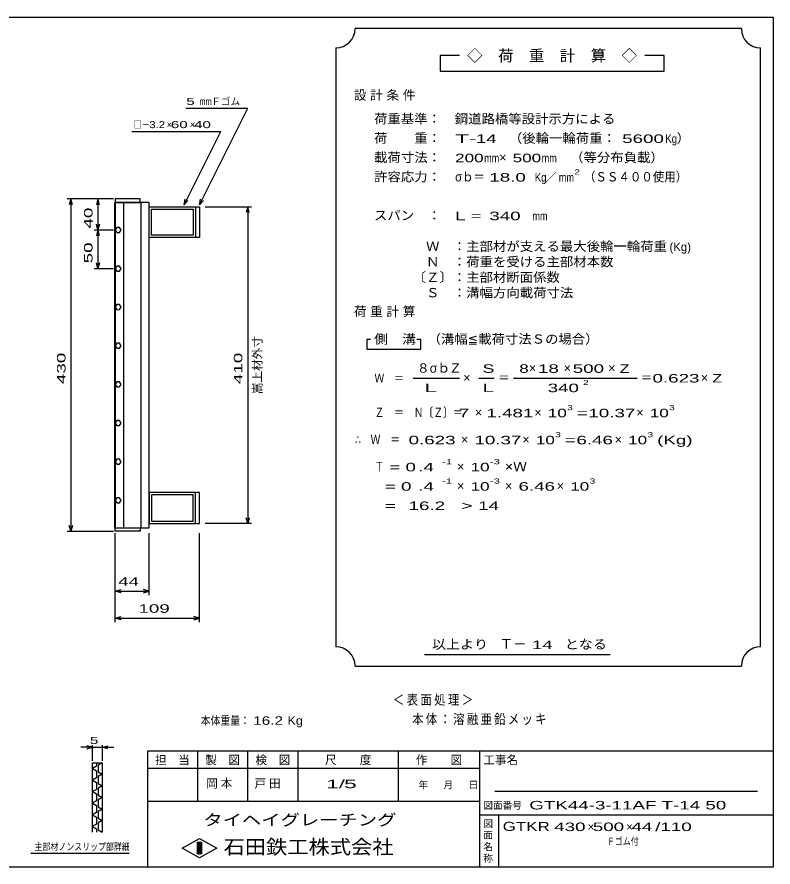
# Model space of a CAD drawing. Units: millimetres, scale not verified. Extents: x -910 to 866, y -641 to 527.
# Drawn here: x -113 to 866, y -573 to 527 of the extents above; entities that cross this region are included whole.
import ezdxf
from ezdxf.enums import TextEntityAlignment as Align

# ---------------------------------------------------------------- set-up
doc = ezdxf.new("R2010")
doc.units = ezdxf.units.MM
doc.header["$LTSCALE"] = 5
for name, color, linetype, lineweight in [('0_2', 150, 'Continuous', 25), ('16', 3, 'Continuous', 25), ('22', 4, 'Continuous', 25), ('24', 2, 'Continuous', 25), ('32', 4, 'Continuous', 25)]:
    doc.layers.add(name, color=color, linetype=linetype, lineweight=lineweight)
doc.styles.add('ベクトル', font='')
doc.styles.get('ベクトル').set_extended_font_data('ベクトル')

msp = doc.modelspace()

# ---------------------------------------------------------------- linework, layer by layer
at = {"layer": '0_2'}
for p, q in [((-864.5, 526.75), (865.5, 526.75)), ((865.5, 526.75), (865.5, -573.25)), ((865.5, -423.25), (55.5, -423.25)), ((55.5, -423.25), (55.5, -573.25)), ((120.5, -423.25), (120.5, -488.25)), ((185.5, -488.25), (185.5, -423.25)), ((250.5, -423.25), (250.5, -488.25)), ((380.5, -488.25), (380.5, -423.25)), ((485.5, -423.25), (485.5, -573.25)), ((485.5, -445.75), (55.5, -445.75)), ((845.5, -475.75), (505.5, -475.75)), ((55.5, -488.25), (485.5, -488.25)), ((485.5, -505.75), (865.5, -505.75)), ((510.5, -573.25), (510.5, -505.75)), ((100.5, -548.75), (123, -536.25)), ((123, -536.25), (145.5, -548.75)), ((123, -561.25), (100.5, -548.75)), ((120.5, -541.25), (125.5, -541.25)), ((120.5, -556.25), (120.5, -541.25)), ((120.5, -541.25), (121.5, -541.25)), ((121.5, -541.25), (121.5, -556.25)), ((122.5, -556.25), (122.5, -541.25)), ((122.5, -541.25), (123.5, -541.25)), ((145.5, -548.75), (123, -561.25)), ((123.5, -541.25), (123.5, -556.25)), ((124.5, -556.25), (124.5, -541.25)), ((124.5, -541.25), (125.5, -541.25)), ((125.5, -541.25), (125.5, -556.25)), ((125.5, -541.25), (125.5, -556.25)), ((125.5, -556.25), (120.5, -556.25)), ((121.5, -556.25), (122.5, -556.25)), ((123.5, -556.25), (124.5, -556.25)), ((865.5, -573.25), (-864.5, -573.25))]:
    msp.add_line(p, q, dxfattribs=at)
at = {"layer": '16'}
for p, q in [((13.3, -134.25), (13.3, 286.75)), ((13.3, 286.75), (14, 286.75)), ((46, 291.25), (14, 291.25)), ((14, 291.25), (14, 286.75)), ((14, 286.75), (46, 286.75)), ((14, 286.75), (14, -134.25)), ((58, 286.75), (14, 286.75)), ((24.5, 286.75), (24.5, -134.25)), ((46, 286.75), (46, 291.25)), ((47.5, -134.25), (47.5, 286.75)), ((58, -134.25), (58, 286.75)), ((58, 281.25), (118, 281.25)), ((58, 241.25), (58, 281.25)), ((61, 278.25), (115, 278.25)), ((61, 244.25), (61, 278.25)), ((115, 278.25), (115, 244.25)), ((118, 281.25), (118, 241.25)), ((118, 281.25), (123, 281.25)), ((123, 281.25), (123, 241.25)), ((15.854, 254.485), (14, 251.225)), ((19.604, 254.51), (15.854, 254.485)), ((21.5, 251.25), (19.604, 254.51)), ((14, 251.225), (15.896, 247.99)), ((15.896, 247.99), (19.646, 248.015)), ((19.646, 248.015), (21.5, 251.275)), ((115, 244.25), (61, 244.25)), ((118, 241.25), (58, 241.25)), ((123, 241.25), (118, 241.25)), ((15.854, 204.485), (14, 201.225)), ((14, 201.225), (15.896, 197.99)), ((19.604, 204.51), (15.854, 204.485)), ((15.896, 197.99), (19.646, 198.015)), ((21.5, 201.25), (19.604, 204.51)), ((19.646, 198.015), (21.5, 201.275)), ((15.854, 154.485), (14, 151.225)), ((19.604, 154.51), (15.854, 154.485)), ((21.5, 151.25), (19.604, 154.51)), ((14, 151.225), (15.896, 147.99)), ((15.896, 147.99), (19.646, 148.015)), ((19.646, 148.015), (21.5, 151.275)), ((15.854, 104.485), (14, 101.225)), ((14, 101.225), (15.896, 97.99)), ((19.604, 104.51), (15.854, 104.485)), ((21.5, 101.25), (19.604, 104.51)), ((19.646, 98.015), (21.5, 101.275)), ((15.896, 97.99), (19.646, 98.015)), ((15.854, 54.485), (14, 51.225)), ((14, 51.225), (15.896, 47.99)), ((19.604, 54.51), (15.854, 54.485)), ((15.896, 47.99), (19.646, 48.015)), ((21.5, 51.25), (19.604, 54.51)), ((19.646, 48.015), (21.5, 51.275)), ((15.854, 4.485), (14, 1.225)), ((14, 1.225), (15.896, -2.01)), ((19.604, 4.51), (15.854, 4.485)), ((21.5, 1.25), (19.604, 4.51)), ((19.646, -1.985), (21.5, 1.275)), ((15.896, -2.01), (19.646, -1.985)), ((15.854, -45.515), (14, -48.775)), ((14, -48.775), (15.896, -52.01)), ((19.604, -45.49), (15.854, -45.515)), ((15.896, -52.01), (19.646, -51.985)), ((21.5, -48.75), (19.604, -45.49)), ((19.646, -51.985), (21.5, -48.725)), ((15.854, -95.515), (14, -98.775)), ((14, -98.775), (15.896, -102.01)), ((19.604, -95.49), (15.854, -95.515)), ((21.5, -98.75), (19.604, -95.49)), ((19.646, -101.985), (21.5, -98.725)), ((118, -88.75), (58, -88.75)), ((58, -88.75), (58, -128.75)), ((115, -91.75), (61, -91.75)), ((61, -91.75), (61, -125.75)), ((115, -125.75), (115, -91.75)), ((118, -128.75), (118, -88.75)), ((123, -88.75), (118, -88.75)), ((123, -128.75), (123, -88.75)), ((15.896, -102.01), (19.646, -101.985)), ((58, -128.75), (118, -128.75)), ((61, -125.75), (115, -125.75)), ((118, -128.75), (123, -128.75)), ((14, -134.25), (13.3, -134.25)), ((14, -134.25), (46, -134.25)), ((14, -138.75), (14, -134.25)), ((14, -134.25), (58, -134.25)), ((46, -138.75), (14, -138.75)), ((46, -134.25), (46, -138.75))]:
    msp.add_line(p, q, dxfattribs=at)
at = {"layer": '22'}
for p, q in [((105.5, 408.75), (185.5, 408.75)), ((123, 283.75), (185.5, 408.75)), ((35.5, 378.75), (150.5, 378.75)), ((103, 283.75), (150.5, 378.75)), ((11.5, 291.25), (-48.5, 291.25)), ((-43.5, 291.25), (-45.5, 283.75)), ((-41.5, 283.75), (-43.5, 291.25)), ((-43.5, 291.25), (-43.5, -138.75)), ((11.5, 291.25), (-13.5, 291.25)), ((-8.5, 291.25), (-10.5, 283.75)), ((-6.5, 283.75), (-8.5, 291.25)), ((-8.5, 291.25), (-8.5, 251.25)), ((103, 283.75), (104.5, 291.05)), ((103, 283.75), (108, 289.25)), ((123, 283.75), (124.5, 291.05)), ((123, 283.75), (128, 289.25)), ((130.5, 281.25), (190.5, 281.25)), ((185.5, 281.25), (183.5, 273.75)), ((187.5, 273.75), (185.5, 281.25)), ((185.5, 281.25), (185.5, -128.75)), ((-8.5, 251.25), (-10.5, 258.75)), ((-6.5, 258.75), (-8.5, 251.25)), ((-13.5, 251.25), (11.5, 251.25)), ((-8.5, 251.25), (-10.5, 243.75)), ((-6.5, 243.75), (-8.5, 251.25)), ((-8.5, 251.25), (-8.5, 201.25)), ((-13.5, 201.25), (11.5, 201.25)), ((-8.5, 201.25), (-10.5, 208.75)), ((-6.5, 208.75), (-8.5, 201.25)), ((-43.5, -138.75), (-45.5, -131.25)), ((-41.5, -131.25), (-43.5, -138.75)), ((190.5, -128.75), (130.5, -128.75)), ((185.5, -128.75), (183.5, -121.25)), ((187.5, -121.25), (185.5, -128.75)), ((-48.5, -138.75), (11.5, -138.75)), ((14, -221.25), (14, -141.25)), ((14, -256.25), (14, -141.25)), ((58, -221.25), (58, -141.25)), ((123, -256.25), (123, -141.25)), ((14, -216.25), (21.5, -214.25)), ((21.5, -218.25), (14, -216.25)), ((14, -216.25), (58, -216.25)), ((58, -216.25), (50.5, -214.25)), ((50.5, -218.25), (58, -216.25)), ((14, -251.25), (21.5, -249.25)), ((21.5, -253.25), (14, -251.25)), ((14, -251.25), (123, -251.25)), ((123, -251.25), (115.5, -249.25)), ((115.5, -253.25), (123, -251.25))]:
    msp.add_line(p, q, dxfattribs=at)
at = {"layer": '24', "color": 4}
for p, q in [((824.5, 511.75), (324.5, 511.75)), ((299.5, 486.75), (299.5, -288.25)), ((849.5, -288.25), (849.5, 486.75)), ((459.5, 476.75), (434.5, 476.75)), ((434.5, 476.75), (434.5, 456.75)), ((724.5, 476.75), (699.5, 476.75)), ((724.5, 456.75), (724.5, 476.75)), ((434.5, 456.75), (724.5, 456.75)), ((344.5, 109.25), (339.5, 109.25)), ((339.5, 109.25), (339.5, 96.75)), ((409.5, 109.25), (404.5, 109.25)), ((409.5, 96.75), (409.5, 109.25)), ((339.5, 96.75), (409.5, 96.75)), ((399.5, 59.25), (459.5, 59.25)), ((484.5, 59.25), (504.5, 59.25)), ((529.5, 59.25), (689.5, 59.25)), ((414.5, -298.25), (654.5, -298.25)), ((324.5, -313.25), (824.5, -313.25))]:
    msp.add_line(p, q, dxfattribs=at)
for centre, start, end in [((299.5, 511.75), 270, 0), ((849.5, 511.75), 180, 270), ((299.5, -313.25), 0, 90), ((849.5, -313.25), 90, 180)]:
    msp.add_arc(centre, 25, start, end, dxfattribs=at)
at = {"layer": '32'}
for p, q in [((-15.5, -418.25), (-23, -416.25)), ((-15.5, -435.75), (-15.5, -415.75)), ((-3, -415.75), (-3, -435.75)), ((-3, -418.25), (4.5, -416.25)), ((-15.5, -418.25), (-30.5, -418.25)), ((-23, -420.25), (-15.5, -418.25)), ((-15.5, -418.25), (-3, -418.25)), ((4.5, -420.25), (-3, -418.25)), ((-3, -418.25), (12, -418.25)), ((-15.5, -438.25), (-3, -438.25)), ((-15.5, -528.25), (-15.5, -438.25)), ((-10.5, -438.25), (-10.5, -442.75)), ((-3, -438.25), (-8, -441.25)), ((-3, -438.25), (-3, -528.25)), ((-10.5, -442.75), (-15.5, -445.75)), ((-15.5, -445.75), (-10.5, -448.75)), ((-10.5, -448.75), (-10.5, -457.75)), ((-8, -441.25), (-8, -450.25)), ((-8, -450.25), (-3, -453.25)), ((-10.5, -457.75), (-15.5, -460.75)), ((-15.5, -460.75), (-10.5, -463.75)), ((-3, -453.25), (-8, -456.25)), ((-8, -456.25), (-8, -465.25)), ((-10.5, -472.75), (-15.5, -475.75)), ((-10.5, -463.75), (-10.5, -472.75)), ((-8, -465.25), (-3, -468.25)), ((-3, -468.25), (-8, -471.25)), ((-8, -471.25), (-8, -480.25)), ((-15.5, -475.75), (-10.5, -478.75)), ((-10.5, -478.75), (-10.5, -487.75)), ((-8, -480.25), (-3, -483.25)), ((-3, -483.25), (-8, -486.25)), ((-10.5, -487.75), (-15.5, -490.75)), ((-15.5, -490.75), (-10.5, -493.75)), ((-10.5, -493.75), (-10.5, -502.75)), ((-8, -486.25), (-8, -495.25)), ((-10.5, -502.75), (-15.5, -505.75)), ((-15.5, -505.75), (-10.5, -508.75)), ((-8, -495.25), (-3, -498.25)), ((-3, -498.25), (-8, -501.25)), ((-8, -501.25), (-8, -510.25)), ((-10.5, -508.75), (-10.5, -517.75)), ((-8, -510.25), (-3, -513.25)), ((-3, -513.25), (-8, -516.25)), ((-8, -516.25), (-8, -525.25)), ((-10.5, -517.75), (-15.5, -520.75)), ((-15.5, -520.75), (-10.5, -523.75)), ((-10.5, -523.75), (-10.5, -528.25)), ((-8, -525.25), (-3, -528.25)), ((32, -555.75), (-95.5, -555.75))]:
    msp.add_line(p, q, dxfattribs=at)

# ---------------------------------------------------------------- texts
at = {"layer": '0_2', "style": 'ベクトル'}
for s, height, p in [('担\u3000当', 11, (65.5, -434.75)), ('製\u3000図', 11, (130.5, -434.75)), ('検\u3000図', 11, (195.5, -434.75)), ('尺\u3000\u3000度', 11, (285.5, -434.75)), ('作\u3000\u3000図', 11, (403, -434.75)), ('工事名', 11, (490.5, -434.75)), ('年', 9.164, (406.5, -467)), ('月', 9.164, (439, -467)), ('日', 9.164, (471.5, -467)), ('図面番号', 9.164, (490.5, -493.5)), ('図', 9.164, (490.5, -517)), ('面', 9.164, (490.5, -532)), ('名', 9.164, (490.5, -547)), ('称', 9.164, (490.5, -562))]:
    msp.add_text(s, height=height, dxfattribs=at).set_placement(p, align=Align.MIDDLE_LEFT)
at = {"layer": '0_2', "color": 222, "style": 'ベクトル'}
for s, height, width, p in [('タイヘイグレーチング', 14.66, 1.25, (128, -512.25)), ('石田鉄工株式会社', 18.33, 1.1, (154.25, -547.25))]:
    msp.add_text(s, height=height, dxfattribs=dict(at, width=width)).set_placement(p, align=Align.MIDDLE_LEFT)
at = {"layer": '22', "color": 2, "style": 'ベクトル'}
for s, height, width, p in [(' 5 ', 9.164, 1.6, (100.5, 417.5)), ('mm', 9.164, 0.75, (123, 417.5)), ('□－', 9.164, 0.8, (38, 387.5)), ('3.2', 9.164, 1.2, (58, 387.5)), (' 60 ', 9.164, 1.6, (80.5, 387.5)), (' 40 ', 9.164, 1.6, (110.5, 387.5)), (' 44 ', 11, 1.65, (11, -203.75)), (' 109 ', 11, 1.65, (37.25, -238.75)), ('本体重量：', 11, 0.85, (124.5, -383.75)), (' 16.2', 11, 1.35, (187, -383.75)), ('Kg', 11, 1.1, (237, -383.75)), ('1/', 11, 2, (287, -465.75)), (' 5 ', 11, 2, (302, -465.75)), ('GTK44-3-11AF T-14 50             ', 11, 1.65, (550, -493.25)), ('GTKR', 11.73, 1.4, (515.5, -520.75)), (' 430 ', 11, 1.65, (575.5, -521.25)), (' 500 ', 11, 1.65, (625.5, -521.25)), (' 44 ', 11, 1.65, (675.5, -521.25)), ('/', 11, 1.65, (713, -521.25)), (' 110 ', 11, 1.65, (713, -521.25)), ('Ｆゴム付', 9.164, 0.8, (650.5, -540))]:
    msp.add_text(s, height=height, dxfattribs=dict(at, width=width)).set_placement(p, align=Align.MIDDLE_LEFT)
for s, height, p in [('Ｆゴム', 9.164, (138, 417.5)), ('×', 9.164, (80.5, 387.5)), ('×', 9.164, (110.5, 387.5)), ('×', 11, (625.5, -521.25)), ('×', 11, (675.5, -521.25))]:
    msp.add_text(s, height=height, dxfattribs=at).set_placement(p, align=Align.MIDDLE_LEFT)
at = {"layer": '22', "color": 2, "style": 'ベクトル', "width": 1.65}
for s, p in [(' 40 ', (-21, 246.25)), (' 50 ', (-21, 201.25)), (' 430 ', (-56, 45)), (' 410', (173, 45))]:
    msp.add_text(s, height=11, rotation=90, dxfattribs=at).set_placement(p, align=Align.MIDDLE_LEFT)
at = {"layer": '22', "color": 2, "style": 'ベクトル'}
msp.add_text('嵩上材外寸', height=11, rotation=90, dxfattribs=at).set_placement((198, 38.75), align=Align.MIDDLE_LEFT)
at = {"layer": '22', "color": 2, "attachment_point": 4, "style": 'ベクトル'}
for s, insert, char_height in [('\\T1.2;\\W0.85;＜表面処理＞', (373.25, -357.5), 12.83), ('\\T1.19;\\W0.85;本体：溶融亜鉛メッキ', (398.25, -382.5), 12.83), ('\\T1.25;岡本\u3000', (131.75, -465.75), 11), ('\\T1.25;戸田\u3000', (194.25, -465.75), 11)]:
    msp.add_mtext(s, dxfattribs=dict(at, insert=insert, char_height=char_height))
at = {"layer": '24', "style": 'ベクトル'}
for s, height, p in [('◇\u3000荷\u3000重\u3000計\u3000算\u3000◇', 14.66, (469.5, 476.75)), ('）', 12.1, (741, 370)), ('×', 12.1, (511, 345)), ('／', 11, (570.75, 319.25)), ('(Kg)', 11, (731.5, 229.25)), ('８', 12.1, (404.5, 72.5)), ('σｂ', 12.1, (421, 72.5)), ('Ｚ', 12.1, (446, 72.5)), ('×', 12.1, (549.5, 72.5)), ('×', 12.1, (594.5, 72.5)), ('×', 12.1, (652, 72.5)), ('×', 12.1, (464.5, 60)), ('×', 12.1, (772, 60)), ('×', 12.1, (479.5, 15)), ('×', 12.1, (556.5, 15)), ('×', 12.1, (688.5, 15)), ('×', 12.1, (461.5, -20)), ('×', 12.1, (541, -20)), ('×', 12.1, (660.5, -20)), ('×', 12.1, (456.5, -55)), ('×', 12.1, (456.5, -80)), ('×', 12.1, (518.5, -80)), ('×', 12.1, (585.5, -80)), ('Ｔ－', 12.83, (511.5, -284.5))]:
    msp.add_text(s, height=height, dxfattribs=at).set_placement(p, align=Align.MIDDLE_LEFT)
for s, height, width, p in [('荷重基準：\u3000', 12.1, 1.05, (349, 395)), ('鋼道路橋等設計示方による', 12.1, 1.05, (453.5, 395)), ('荷\u3000\u3000重：\u3000', 12.1, 1.05, (349, 370)), ('T-', 11, 2, (454, 369.25)), (' 14 ', 11, 1.65, (474, 369.25)), ('（後輪一輪荷重：', 12.1, 1.05, (523.5, 370)), (' 5600', 11, 1.65, (663.5, 369.25)), ('Kg', 11, 0.85, (726, 369.25)), ('載荷寸法：\u3000', 12.1, 1.05, (349, 345)), ('\u3000（等分布負載）', 12.1, 1.05, (585.5, 345)), ('200', 11, 1.5, (454, 344.25)), ('mm', 11, 0.8, (491.5, 344.25)), ('500', 11, 1.5, (528.5, 344.25)), ('mm', 11, 0.8, (566, 344.25)), ('許容応力：\u3000', 12.1, 1.05, (349, 320)), ('σｂ＝', 12.1, 0.9, (454, 320)), (' 18.0', 11, 1.65, (491.5, 319.25)), ('Kg', 11, 0.85, (557, 319.25)), ('mm', 11, 0.8, (588.25, 319.25)), ('2', 6.598, 1.5, (608.25, 326.25)), ('（ＳＳ４００使用）', 12.1, 0.9, (620.75, 320)), ('スパン\u3000：\u3000', 12.1, 1.05, (349, 270)), ('L =', 11, 1.65, (454, 269.25)), (' 340 ', 11, 1.65, (491.5, 269.25)), ('mm', 11, 0.8, (554, 269.25)), ('\u3000Ｗ\u3000：主部材が支える最大後輪一輪荷重', 12.1, 1.05, (399, 230)), ('\u3000Ｎ\u3000：荷重を受ける主部材本数', 12.1, 1.05, (399, 210)), ('〔Ｚ〕：主部材断面係数', 12.1, 1.05, (399, 190)), ('\u3000Ｓ\u3000：溝幅方向載荷寸法', 12.1, 1.05, (399, 170)), ('側\u3000溝', 12.1, 1.1, (349, 110)), ('\u3000（溝幅≦載荷寸法Ｓの場合）', 12.1, 1.05, (401, 110)), ('S', 11, 1.55, (489.5, 71.75)), ('8', 11, 1.5, (537, 71.75)), (' 18 ', 11, 1.65, (554.5, 71.75)), (' 500 ', 11, 1.65, (599.5, 71.75)), ('Z', 11, 1.4, (667, 71.75)), ('Ｗ\u3000＝', 11, 0.85, (349.5, 59.25)), ('＝', 12.1, 0.9, (509.5, 60)), ('2', 6.598, 1.5, (619.5, 53.75)), ('＝', 12.1, 0.9, (694.5, 60)), ('0.623', 11, 1.65, (709.5, 59.25)), ('Z', 11, 1.4, (787, 59.25)), ('L', 11, 1.8, (489.5, 46.75)), (' 340 ', 11, 1.65, (567, 46.75)), ('Ｚ\u3000＝\u3000Ｎ〔Ｚ〕＝', 12.1, 0.75, (349.5, 15)), ('3', 6.598, 1.5, (599, 21.25)), ('3', 6.598, 1.5, (731, 21.25)), (' 7 ', 11, 1.65, (452, 14.25)), ('1.481', 11, 1.65, (494.5, 14.25)), ('10', 11, 1.5, (574, 14.25)), ('=', 11, 1.7, (611.5, 14.25)), ('10.37', 11, 1.65, (626.5, 14.25)), ('10', 11, 1.5, (706, 14.25)), ('3', 6.598, 1.5, (583.5, -13.75)), ('3', 6.598, 1.5, (703, -13.75)), ('∴\u3000Ｗ\u3000＝', 12.1, 0.75, (324.5, -20)), (' 0.623', 11, 1.65, (387, -20.75)), ('10.37', 11, 1.65, (479, -20.75)), ('10', 11, 1.5, (558.5, -20.75)), ('=', 11, 1.7, (596, -20.75)), ('6.46', 11, 1.65, (611, -20.75)), ('10', 11, 1.5, (678, -20.75)), ('(Kg)', 11, 1.65, (715.5, -20.75)), ('Ｔ', 12.1, 0.75, (349.5, -55)), (' = 0', 11, 1.65, (362, -55.75)), (' .4 ', 11, 1.65, (399.5, -55.75)), ('-1', 6.598, 1.65, (437, -48.75)), ('10', 11, 1.5, (474, -55.75)), ('-3', 6.598, 1.65, (499, -48.75)), ('×Ｗ', 12.1, 1.1, (518.5, -55)), ('  = 0', 11, 1.65, (349.5, -80.75)), (' .4 ', 11, 1.65, (399.5, -80.75)), ('-1', 6.598, 1.65, (437, -73.75)), ('10', 11, 1.5, (474, -80.75)), ('-3', 6.598, 1.65, (499, -73.75)), ('6.46', 11, 1.65, (536, -80.75)), ('10', 11, 1.5, (603, -80.75)), ('3', 6.598, 1.5, (628, -73.75)), ('  =', 11, 1.65, (349.5, -105.75)), (' 16.2', 11, 1.65, (387, -105.75)), ('>', 11, 1.7, (462, -105.75)), (' 14 ', 11, 1.65, (477, -105.75)), ('以上より\u3000', 12.1, 1.1, (424, -285)), (' 14 ', 11, 1.65, (546.5, -285.75)), ('となる', 12.1, 1.1, (596, -285))]:
    msp.add_text(s, height=height, dxfattribs=dict(at, width=width)).set_placement(p, align=Align.MIDDLE_LEFT)
at = {"layer": '24', "attachment_point": 4, "style": 'ベクトル'}
for s, insert, char_height in [('\\T1.28;設計条件', (322.75, 425), 12.1), ('\\T1.28;荷重計算', (322.75, 145), 12.1), ('\\T1.5;\\W2;\\~L\\~', (402, 46.75), 11)]:
    msp.add_mtext(s, dxfattribs=dict(at, insert=insert, char_height=char_height))
at = {"layer": '32', "color": 2, "style": 'ベクトル'}
for s, width, p in [(' 5 ', 1.6, (-24.25, -409.5)), ('主部材ノンスリップ部詳細', 0.8, (-90.5, -547))]:
    msp.add_text(s, height=9.164, dxfattribs=dict(at, width=width)).set_placement(p, align=Align.MIDDLE_LEFT)

doc.saveas('drawing.dxf')
